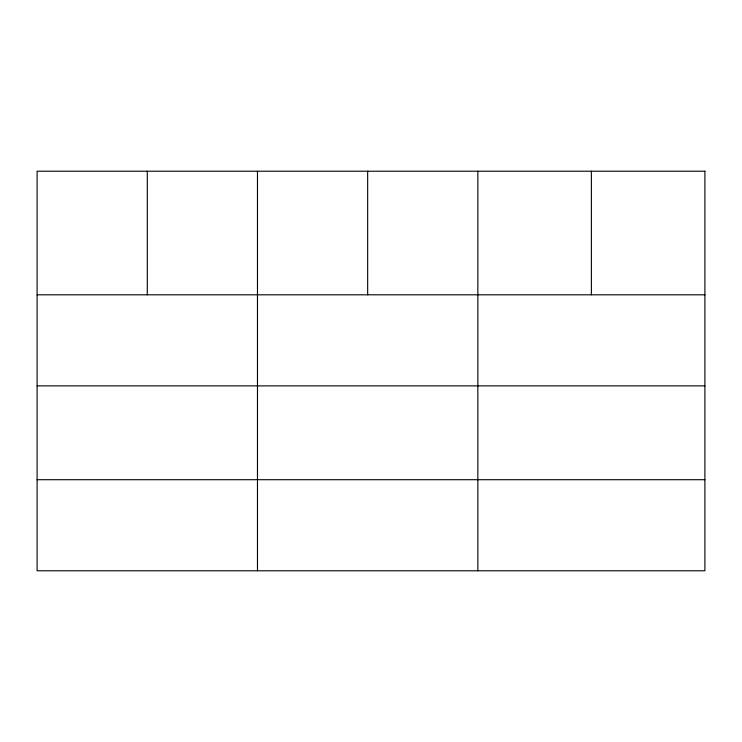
<?xml version="1.0" encoding="UTF-8"?>
<svg xmlns="http://www.w3.org/2000/svg" width="742" height="742" viewBox="0 0 742 742"><rect width="100%" height="100%" fill="white"/><g stroke="black" fill="none" stroke-linecap="round" stroke-linejoin="round"><path stroke-width="1.11" d="M37.1 294.806L704.9 294.806M37.1 385.877L704.9 385.877M37.1 479.703L704.9 479.703M591.374 171.216L591.374 294.806M477.848 171.216L477.848 570.784M367.661 171.216L367.661 294.806M257.474 171.216L257.474 570.784M147.287 171.216L147.287 294.806M704.9 171.216L37.1 171.216L37.1 570.784L704.9 570.784L704.9 171.216"/></g></svg>
